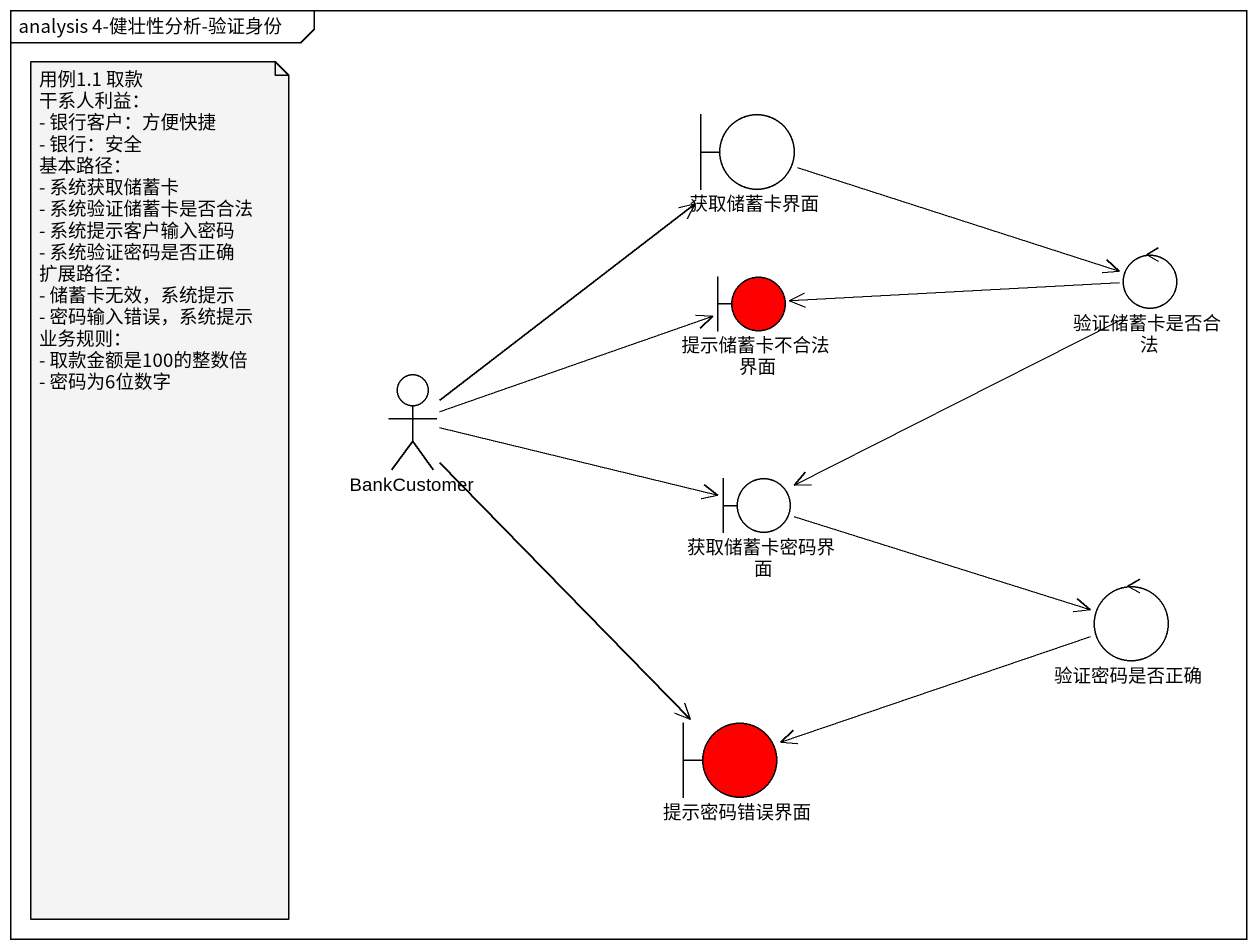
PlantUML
@startuml
mainframe analysis 4-健壮性分析-验证身份
boundary 获取储蓄卡界面
control 验证储蓄卡是否合法
boundary 提示储蓄卡不合法界面 #FF0000
actor BankCustomer
boundary 获取储蓄卡密码界面
control 验证密码是否正确
boundary 提示密码错误界面 #FF0000
获取储蓄卡界面 -right-> 验证储蓄卡是否合法
验证储蓄卡是否合法 -left-> 提示储蓄卡不合法界面
验证储蓄卡是否合法 -left-> 获取储蓄卡密码界面
BankCustomer -up-> 获取储蓄卡界面
BankCustomer -right-> 提示储蓄卡不合法界面
BankCustomer -right-> 获取储蓄卡密码界面
BankCustomer --> 提示密码错误界面
获取储蓄卡密码界面 -right-> 验证密码是否正确
验证密码是否正确 -left-> 提示密码错误界面
note as N1
  用例1.1 取款
  干系人利益：
  - 银行客户：方便快捷
  - 银行：安全
  基本路径：
  - 系统获取储蓄卡
  - 系统验证储蓄卡是否合法
  - 系统提示客户输入密码
  - 系统验证密码是否正确
  扩展路径：
  - 储蓄卡无效，系统提示
  - 密码输入错误，系统提示
  业务规则：
  - 取款金额是100的整数倍
  - 密码为6位数字
end note
@enduml
